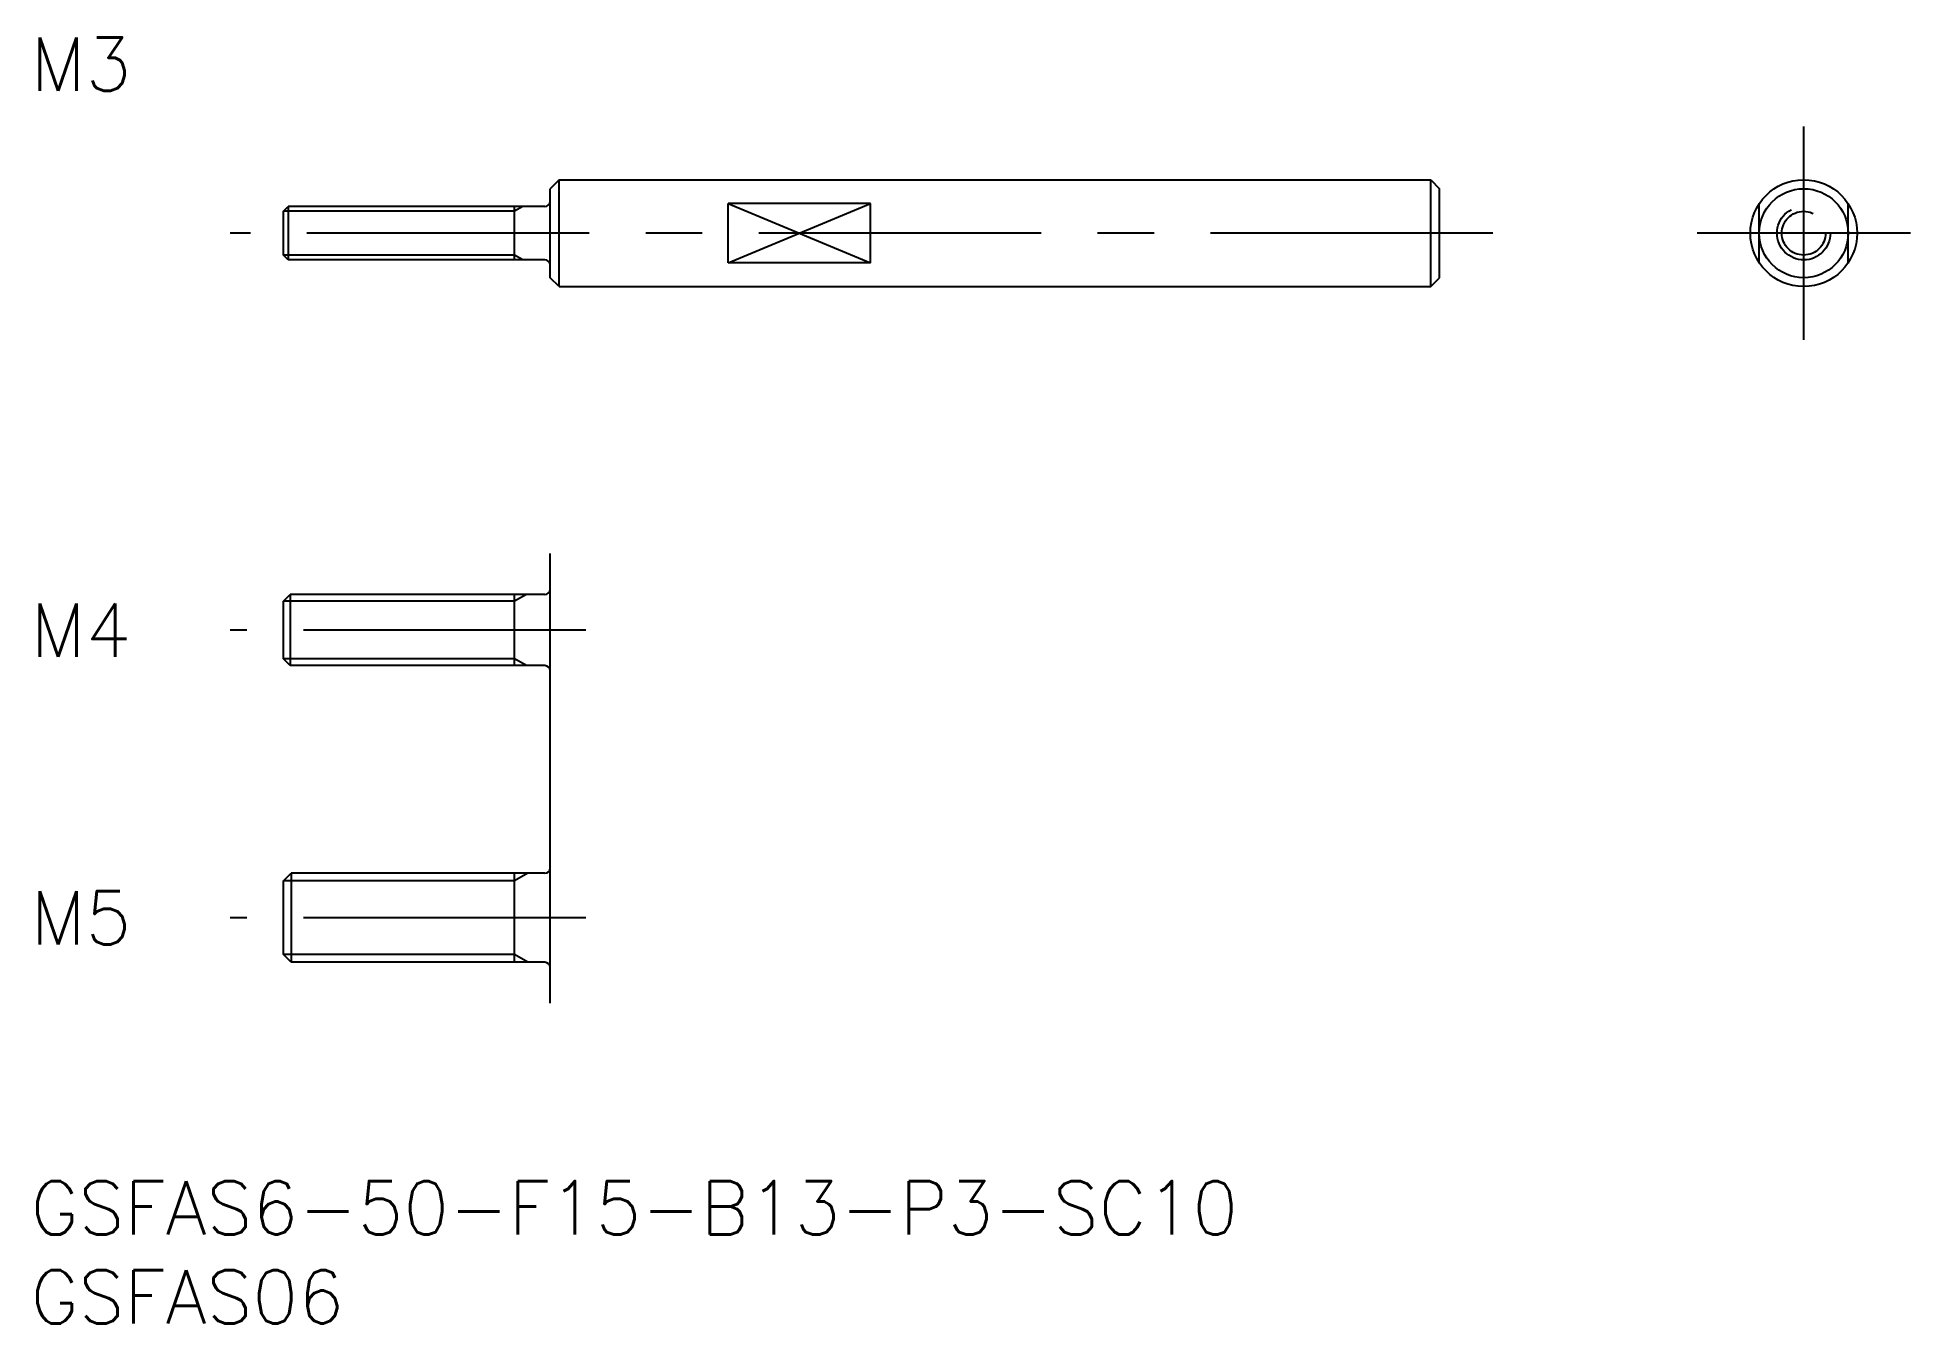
# Model space of a CAD drawing. Extents: x 0 to 106, y -8 to 64.
import ezdxf

# ---------------------------------------------------------------- set-up
doc = ezdxf.new("R2010")
doc.units = 0
doc.header["$LTSCALE"] = 0.5
doc.linetypes.add('CENTER', pattern=[50.8, 31.75, -6.35, 6.35, -6.35])
doc.linetypes.add('DASHED', pattern=[19.05, 12.7, -6.35])
for name, color, linetype in [('MSM_CENTER', 1, 'CENTER'), ('MSM_CONTINUOUS', 7, 'CONTINUOUS'), ('MSM_DASHED', 4, 'DASHED'), ('MSM_NARROW', 5, 'CONTINUOUS'), ('MSM_PART_NUMBER', 7, 'CONTINUOUS')]:
    doc.layers.add(name, color=color, linetype=linetype)
doc.styles.get("Standard").update_dxf_attribs({"font": 'txt.shx', "height": 1.5, "bigfont": 'bigfont.shx'})

# ---------------------------------------------------------------- blocks, each defined once
blk = doc.blocks.new('*U22')
at = {"layer": 'MSM_PART_NUMBER'}
blk.add_text('GSFAS6-50-F15-B13-P3-SC10', height=3, dxfattribs=at).set_placement((0, -3))
blk = doc.blocks.new('*U23')
at = {"layer": 'MSM_PART_NUMBER'}
blk.add_text('GSFAS06', height=3, dxfattribs=at).set_placement((0, -8))

msp = doc.modelspace()

# ---------------------------------------------------------------- linework, layer by layer
at = {"layer": 'MSM_CENTER'}
for p, q in [((99.68, 47.27), (99.68, 59.27)), ((82.21, 53.27), (11.21, 53.27)), ((105.68, 53.27), (93.68, 53.27)), ((31.21, 30.97), (11.21, 30.97)), ((31.21, 14.8), (11.21, 14.8))]:
    msp.add_line(p, q, dxfattribs=at)
at = {"layer": 'MSM_CONTINUOUS'}
for p, q in [((29.71, 56.27), (29.21, 55.77)), ((29.71, 56.27), (78.71, 56.27)), ((29.71, 50.27), (29.71, 56.27)), ((78.71, 50.27), (78.71, 56.27)), ((78.71, 56.27), (79.21, 55.77)), ((14.21, 54.5), (14.48, 54.77)), ((28.91, 54.77), (14.48, 54.77)), ((14.48, 54.77), (14.48, 51.77)), ((27.21, 51.77), (27.21, 54.77)), ((29.21, 50.77), (29.21, 55.77)), ((39.21, 51.61), (39.21, 54.93)), ((47.21, 54.93), (39.21, 54.93)), ((47.21, 51.61), (47.21, 54.93)), ((79.21, 50.77), (79.21, 55.77)), ((14.21, 52.04), (14.21, 54.5)), ((14.48, 51.77), (14.21, 52.04)), ((28.91, 51.77), (14.48, 51.77)), ((47.21, 51.61), (39.21, 51.61)), ((29.71, 50.27), (29.21, 50.77)), ((78.71, 50.27), (79.21, 50.77)), ((29.71, 50.27), (78.71, 50.27)), ((29.21, 10), (29.21, 35.27)), ((14.21, 32.59), (14.59, 32.97)), ((28.91, 32.97), (14.59, 32.97)), ((14.59, 32.97), (14.59, 28.97)), ((27.21, 28.97), (27.21, 32.97)), ((14.21, 29.35), (14.21, 32.59)), ((14.59, 28.97), (14.21, 29.35)), ((28.91, 28.97), (14.59, 28.97)), ((14.21, 16.87), (14.65, 17.3)), ((14.21, 12.73), (14.21, 16.87)), ((28.91, 17.3), (14.65, 17.3)), ((14.65, 17.3), (14.65, 12.3)), ((27.21, 12.3), (27.21, 17.3)), ((14.65, 12.3), (14.21, 12.73)), ((28.91, 12.3), (14.65, 12.3))]:
    msp.add_line(p, q, dxfattribs=at)
for radius in [3, 2.5]:
    msp.add_circle((99.68, 53.27), radius, dxfattribs=at)
for centre, start, end in [((28.91, 55.07), 270, 0), ((28.91, 51.47), 0, 90), ((28.91, 33.27), 270, 0), ((28.91, 28.67), 0, 90), ((28.91, 17.6), 270, 0), ((28.91, 12), 0, 90)]:
    msp.add_arc(centre, 0.3, start, end, dxfattribs=at)
at = {"layer": 'MSM_DASHED'}
for p, q in [((97.18, 51.61), (97.18, 54.93)), ((102.18, 51.61), (102.18, 54.93))]:
    msp.add_line(p, q, dxfattribs=at)
for radius in [1.5, 1.23]:
    msp.add_circle((99.68, 53.27), radius, dxfattribs=at)
at = {"layer": 'MSM_NARROW'}
for p, q in [((27.68, 54.77), (27.21, 54.5)), ((39.21, 54.93), (47.21, 51.61)), ((39.21, 51.61), (47.21, 54.93)), ((27.21, 54.5), (14.21, 54.5)), ((27.21, 52.04), (14.21, 52.04)), ((27.68, 51.77), (27.21, 52.04)), ((27.87, 32.97), (27.21, 32.59)), ((27.21, 32.59), (14.21, 32.59)), ((27.21, 29.35), (14.21, 29.35)), ((27.87, 28.97), (27.21, 29.35)), ((27.21, 16.87), (14.21, 16.87)), ((27.96, 17.3), (27.21, 16.87)), ((27.21, 12.73), (14.21, 12.73)), ((27.96, 12.3), (27.21, 12.73))]:
    msp.add_line(p, q, dxfattribs=at)

# ---------------------------------------------------------------- block references
at = {"layer": 'MSM_CONTINUOUS'}
for name in ['*U22', '*U23']:
    msp.add_blockref(name, (0, 0), dxfattribs=at)

# ---------------------------------------------------------------- texts
at = {"layer": 'MSM_PART_NUMBER'}
for s, p in [('M3', (0, 61.27)), ('M4', (0, 29.47)), ('M5', (0, 13.3))]:
    msp.add_text(s, height=3, dxfattribs=at).set_placement(p)

doc.saveas('drawing.dxf')
